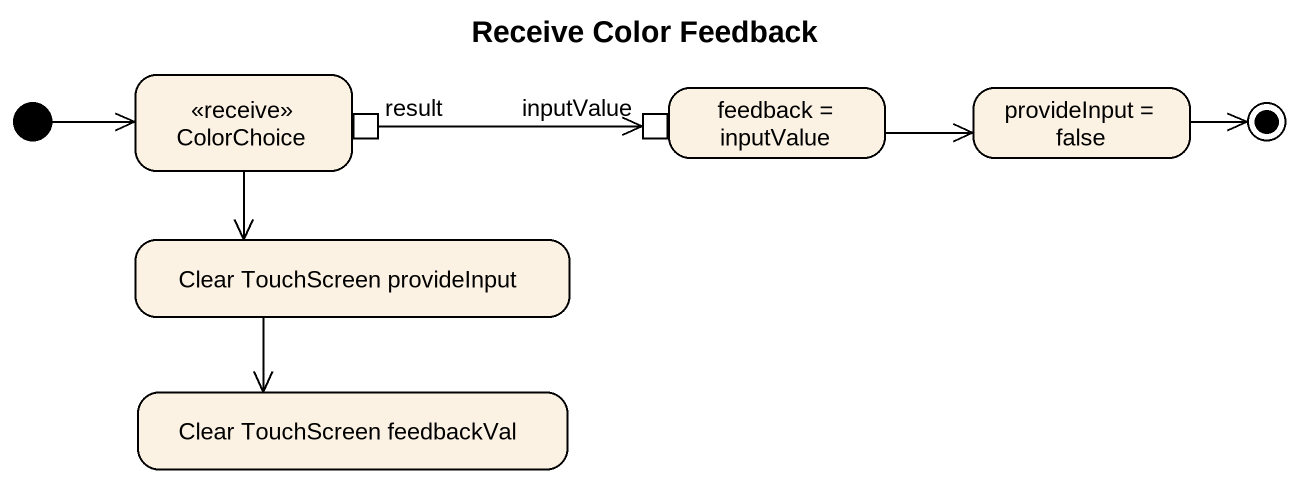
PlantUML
@startuml
title Receive Color Feedback
hide empty description
state ColorChoice <<receive>> {
  state result <<outputPin>>
}
state "feedback = inputValue" as feedback_inputValue {
  state inputValue <<inputPin>>
}
state "provideInput = false" as provideInput_false
state "Clear TouchScreen provideInput" as Clear_TouchScreen
state "Clear TouchScreen feedbackVal" as Clear_TouchScreen_2
[*] -right-> ColorChoice
ColorChoice --> Clear_TouchScreen
result -right-> inputValue
feedback_inputValue -right-> provideInput_false
Clear_TouchScreen --> Clear_TouchScreen_2
provideInput_false -right-> [*]
@enduml
